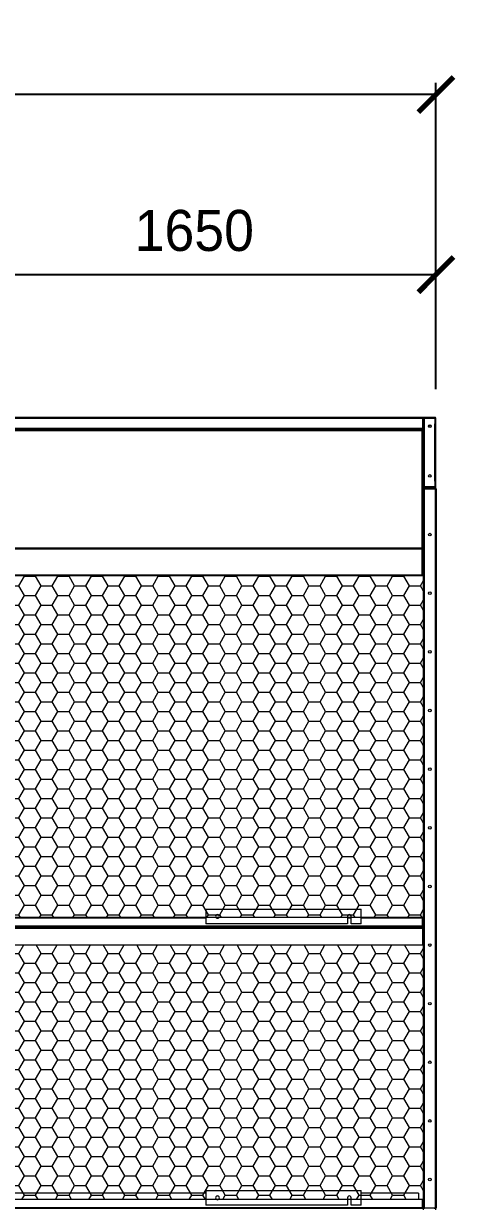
# Model space of a CAD drawing. Header units: millimetres. Extents: x 2458 to 31865, y 2044 to 22839.
# Drawn here: x 23402 to 24876, y 9279 to 13320 of the extents above; entities that cross this region are included whole.
import ezdxf

# ---------------------------------------------------------------- set-up
doc = ezdxf.new("R2010")
doc.units = ezdxf.units.MM
doc.layers.add('냉각탑_dim', color=1, linetype='Continuous')
doc.styles.add('HY울릉도L', font='')
doc.styles.get('HY울릉도L').set_extended_font_data('HY울릉도L')
doc.dimstyles.new('성지DIM', dxfattribs={"dimtxt": 3.5, "dimasz": 3, "dimexe": 1, "dimexo": 2.5, "dimgap": 2, "dimtad": 1, "dimdec": 0, "dimzin": 3, "dimdsep": 46, "dimtxsty": 'HY울릉도L', "dimblk": 'ARCHTICK', "dimcen": -2, "dimclrd": 256, "dimclre": 256, "dimclrt": 7, "dimadec": 0, "dimazin": 0, "dimtfac": 1, "dimtdec": 0, "dimtofl": 0, "dimtmove": 0, "dimatfit": 3, "dimfxl": 1, "dimtolj": 1, "dimtzin": 0, "dimlwe": -1, "dimarcsym": 0})
pattern_1 = [(0, (-388190.156, -77784.336), (57.15, 32.9955677), [38.1, -76.2]), (120, (-388190.156, -77784.336), (-57.15, 32.995568), [38.1, -76.2]), (60, (-388190.156, -77784.336), (1e-07, 65.9911357), [-76.2, 38.1])]

# ---------------------------------------------------------------- blocks, each defined once
blk = doc.blocks.new('_ArchTick')
at = {"color": 0, "linetype": 'ByBlock', "const_width": 0.15}
blk.add_lwpolyline([(-0.5, -0.5), (0.5, 0.5)], dxfattribs=at)
blk = doc.blocks.new('*D411')
at = {"layer": 'Defpoints', "color": 0, "transparency": 16777216}
for p in [(23159.3, 12463.9), (24809.3, 11974.4), (23159.3, 11770.3)]:
    blk.add_point(p, dxfattribs=at)
at = {"layer": '냉각탑_dim', "transparency": 16777216}
for p, q in [((23159.3, 11870.3), (23159.3, 12503.9)), ((24809.3, 12074.4), (24809.3, 12503.9))]:
    blk.add_line(p, q, dxfattribs=at)
at = {"layer": '냉각탑_dim', "lineweight": -2, "transparency": 16777216}
blk.add_line((24809.3, 12463.9), (23159.3, 12463.9), dxfattribs=at)
at = {"layer": '냉각탑_dim', "lineweight": -2, "transparency": 16777216, "xscale": 120, "yscale": 120, "zscale": 120, "rotation": 180}
blk.add_blockref('_ArchTick', (23159.3, 12463.9), dxfattribs=at)
at = {"layer": '냉각탑_dim', "lineweight": -2, "transparency": 16777216, "xscale": 120, "yscale": 120, "zscale": 120}
blk.add_blockref('_ArchTick', (24809.3, 12463.9), dxfattribs=at)
at = {"layer": '냉각탑_dim', "color": 7, "transparency": 16777216, "insert": (23984.3, 12613.9), "char_height": 140, "attachment_point": 5, "style": 'HY울릉도L'}
blk.add_mtext('\\A1;1650', dxfattribs=at)
blk = doc.blocks.new('*D414')
at = {"layer": 'Defpoints', "color": 0, "transparency": 16777216}
for p in [(21509.3, 13078.2), (21509.3, 11973.9), (24809.3, 11973.9)]:
    blk.add_point(p, dxfattribs=at)
at = {"layer": '냉각탑_dim', "transparency": 16777216}
for p, q in [((21509.3, 12073.9), (21509.3, 13118.2)), ((24809.3, 12073.9), (24809.3, 13118.2))]:
    blk.add_line(p, q, dxfattribs=at)
at = {"layer": '냉각탑_dim', "lineweight": -2, "transparency": 16777216}
blk.add_line((24809.3, 13078.2), (21509.3, 13078.2), dxfattribs=at)
at = {"layer": '냉각탑_dim', "lineweight": -2, "transparency": 16777216, "xscale": 120, "yscale": 120, "zscale": 120, "rotation": 180}
blk.add_blockref('_ArchTick', (21509.3, 13078.2), dxfattribs=at)
at = {"layer": '냉각탑_dim', "lineweight": -2, "transparency": 16777216, "xscale": 120, "yscale": 120, "zscale": 120}
blk.add_blockref('_ArchTick', (24809.3, 13078.2), dxfattribs=at)
at = {"layer": '냉각탑_dim', "color": 7, "transparency": 16777216, "insert": (23159.3, 13228.2), "char_height": 140, "attachment_point": 5, "style": 'HY울릉도L'}
blk.add_mtext('\\A1;3300', dxfattribs=at)
blk = doc.blocks.new('2')
at = {"lineweight": 20}
h = blk.add_hatch(dxfattribs=at)
h.set_pattern_fill('HONEY', scale=12)
h.set_pattern_definition(pattern_1)
h.paths.add_polyline_path([(21556.7, 11437.6), (21556.7, 10271), (24767.3, 10271), (24767.3, 11437.6)])
h = blk.add_hatch(dxfattribs=at)
h.set_pattern_fill('HONEY', scale=12)
h.set_pattern_definition(pattern_1)
h.paths.add_polyline_path([(21556.7, 10177.7), (21556.7, 9309.4), (24767.3, 9309.4), (24767.3, 10177.7)])
at = {"color": 7, "lineweight": 20}
for p, q in [((24763.6, 11973.9), (21555, 11973.9)), ((24761.9, 11977.3), (21556.7, 11977.3)), ((21555, 11940.7), (24763.6, 11940.7)), ((21555, 11937.3), (24763.6, 11937.3)), ((21556.7, 11935.3), (24761.9, 11935.3)), ((21556.7, 11931.9), (24761.9, 11931.9)), ((24728.7, 11935.7), (23515.3, 11935.7)), ((24767.3, 9282.1), (24767.3, 11804.3)), ((24770.1, 9280.7), (24770.1, 11739.3)), ((24808.1, 9280.7), (24808.1, 11733.9)), ((24810.9, 9280.7), (24810.9, 11733.9)), ((24767.3, 11530.9), (21556.7, 11530.9)), ((24767.3, 11527.7), (21556.7, 11527.7)), ((21548.5, 11437.6), (24767.3, 11437.6)), ((21551.3, 11440.1), (24767.3, 11440.1)), ((24023.7, 10269.4), (21554.9, 10269.4)), ((24023.7, 10271), (21559.3, 10271)), ((21554.7, 10242.3), (24763.9, 10242.3)), ((21554.7, 10235), (24763.9, 10235)), ((21556.1, 10239.3), (24762.5, 10239.3)), ((21556.1, 10237.6), (24762.5, 10237.6)), ((21554.7, 10177.7), (24763.9, 10177.7)), ((21554.7, 10177.6), (24763.9, 10177.6)), ((24763.9, 10177.4), (21554.7, 10177.4)), ((24023.7, 9309.4), (21554.9, 9309.4)), ((24023.7, 9331), (21559.3, 9331)), ((21554.7, 9282.3), (24763.9, 9282.3)), ((21556.1, 9279.3), (24762.5, 9279.3))]:
    blk.add_line(p, q, dxfattribs=at)
at = {"color": 7, "lineweight": 20, "ltscale": 0.000208336}
blk.add_line((24761.9, 11977.3), (24762.4, 11977.3), dxfattribs=at)
at = {"color": 7, "lineweight": 20, "ltscale": 2.9878e-05}
blk.add_line((24762, 11977.3), (24761.9, 11977.3), dxfattribs=at)
at = {"color": 7, "lineweight": 20, "ltscale": 1.24078e-05}
blk.add_line((24762, 11977.3), (24761.9, 11977.3), dxfattribs=at)
at = {"color": 7, "lineweight": 20, "ltscale": 7.39921e-06}
blk.add_line((24761.9, 11977.3), (24761.9, 11977.3), dxfattribs=at)
at = {"color": 7, "lineweight": 20, "ltscale": 1.55721e-05}
blk.add_line((24762.4, 11977.2), (24762.4, 11977.3), dxfattribs=at)
at = {"color": 7, "lineweight": 20, "ltscale": 0.000625116}
blk.add_line((24763.9, 11977.3), (24762.4, 11977.3), dxfattribs=at)
at = {"color": 7, "lineweight": 20, "ltscale": 0.001131}
blk.add_line((24763.6, 11976.6), (24763.6, 11973.9), dxfattribs=at)
at = {"color": 7, "lineweight": 20, "ltscale": 0.000414935}
for p, q in [((24763.6, 11975.6), (24764.3, 11976.3)), ((24766.3, 11976.3), (24765.6, 11975.6))]:
    blk.add_line(p, q, dxfattribs=at)
at = {"color": 7, "lineweight": 20, "ltscale": 0.013833}
blk.add_line((24763.6, 11973.9), (24763.6, 11940.7), dxfattribs=at)
at = {"color": 7, "lineweight": 20, "ltscale": 0.000708334}
blk.add_line((24763.6, 11973.9), (24765.3, 11973.9), dxfattribs=at)
at = {"color": 7, "lineweight": 20, "ltscale": 4.50677e-05}
blk.add_line((24764, 11977.3), (24763.9, 11977.3), dxfattribs=at)
at = {"color": 7, "lineweight": 20, "ltscale": 1.38381e-05}
blk.add_line((24764, 11977.3), (24763.9, 11977.3), dxfattribs=at)
at = {"color": 7, "lineweight": 20, "ltscale": 1.22548e-05}
blk.add_line((24763.9, 11977.3), (24763.9, 11977.3), dxfattribs=at)
at = {"color": 7, "lineweight": 20, "ltscale": 6.372e-06}
blk.add_line((24763.9, 11977.3), (24763.9, 11977.3), dxfattribs=at)
at = {"color": 7, "lineweight": 20, "ltscale": 1.23239e-05}
blk.add_line((24763.9, 11977.3), (24763.9, 11977.3), dxfattribs=at)
at = {"color": 7, "lineweight": 20, "ltscale": 0.000334243}
blk.add_line((24765, 11975.3), (24765.8, 11975.3), dxfattribs=at)
at = {"color": 7, "lineweight": 20, "ltscale": 0.014417}
blk.add_line((24765.3, 11939.3), (24765.3, 11973.9), dxfattribs=at)
at = {"color": 7, "lineweight": 20, "ltscale": 0.000125672}
blk.add_line((24765.5, 11975.3), (24765.8, 11975.3), dxfattribs=at)
at = {"color": 7, "lineweight": 20, "ltscale": 0.000547297}
blk.add_line((24765.6, 11976.6), (24765.6, 11975.3), dxfattribs=at)
at = {"color": 7, "lineweight": 20, "ltscale": 0.015}
blk.add_line((24765.8, 11975.3), (24765.8, 11939.3), dxfattribs=at)
at = {"color": 7, "lineweight": 20, "ltscale": 0.00062562}
blk.add_line((24767.3, 11973.9), (24765.8, 11973.9), dxfattribs=at)
at = {"color": 7, "lineweight": 20, "ltscale": 0.000331381}
blk.add_line((24766.5, 11976.1), (24767, 11975.6), dxfattribs=at)
at = {"color": 7, "lineweight": 20, "ltscale": 0.000379592}
blk.add_line((24766.9, 11975.6), (24767.8, 11975.6), dxfattribs=at)
at = {"color": 7, "lineweight": 20, "ltscale": 0.097167}
blk.add_line((24767.3, 11740.7), (24767.3, 11973.9), dxfattribs=at)
blk.add_line((24767.3, 11740.7), (24767.3, 11973.9), dxfattribs=at)
at = {"color": 7, "lineweight": 20, "ltscale": 0.000448698}
for p, q in [((24768, 11975.9), (24768.9, 11975.3)), ((24768, 11738.6), (24768.9, 11739.3))]:
    blk.add_line(p, q, dxfattribs=at)
at = {"color": 7, "lineweight": 20, "ltscale": 0.001002}
for p, q in [((24768.3, 11975.3), (24770.7, 11975.3)), ((24768.3, 11739.3), (24770.7, 11739.3))]:
    blk.add_line(p, q, dxfattribs=at)
at = {"color": 7, "lineweight": 20, "ltscale": 0.000832099}
blk.add_line((24770.7, 11977.3), (24768.7, 11977.3), dxfattribs=at)
at = {"color": 7, "lineweight": 20, "ltscale": 0.000271651}
blk.add_line((24768.7, 11977.3), (24768.7, 11976.6), dxfattribs=at)
at = {"color": 7, "lineweight": 20, "ltscale": 0.014667}
for p, q in [((24770.7, 11977.3), (24805.9, 11977.3)), ((24805.9, 11977.3), (24770.7, 11977.3)), ((24770.7, 11975.3), (24805.9, 11975.3)), ((24805.9, 11739.3), (24770.7, 11739.3)), ((24770.7, 11739.3), (24805.9, 11739.3)), ((24805.9, 11737.3), (24770.7, 11737.3))]:
    blk.add_line(p, q, dxfattribs=at)
at = {"color": 7, "lineweight": 20, "ltscale": 0.000375}
for p, q in [((24770.7, 11974.4), (24770.7, 11975.3)), ((24764.1, 11933.6), (24764.1, 11934.5)), ((24765.3, 11932.4), (24765.3, 11933.3)), ((24770.7, 11740.2), (24770.7, 11739.3)), ((24765.3, 11718.2), (24765.3, 11717.3)), ((24765.3, 9282.6), (24765.3, 9281.7))]:
    blk.add_line(p, q, dxfattribs=at)
at = {"color": 7, "lineweight": 20, "ltscale": 0.01525}
for p, q in [((24770.7, 11974.4), (24807.3, 11974.4)), ((24807.3, 11740.2), (24770.7, 11740.2))]:
    blk.add_line(p, q, dxfattribs=at)
at = {"color": 7, "lineweight": 20, "ltscale": 0.097583}
blk.add_line((24770.7, 11740.2), (24770.7, 11974.4), dxfattribs=at)
at = {"color": 7, "lineweight": 20, "ltscale": 0.000583263}
blk.add_line((24807.3, 11977.3), (24805.9, 11977.3), dxfattribs=at)
at = {"color": 7, "lineweight": 20, "ltscale": 0.000374085}
blk.add_line((24805.9, 11974.4), (24805.9, 11975.3), dxfattribs=at)
at = {"color": 7, "lineweight": 20, "ltscale": 0.000127061}
blk.add_line((24807.3, 11977.3), (24807.3, 11977), dxfattribs=at)
at = {"color": 7, "lineweight": 20, "ltscale": 0.007958}
for p, q in [((24807.3, 11955.3), (24807.3, 11974.4)), ((24807.3, 11740.2), (24807.3, 11759.3))]:
    blk.add_line(p, q, dxfattribs=at)
at = {"color": 7, "lineweight": 20, "ltscale": 0.006917}
for p, q in [((24807.3, 11957.3), (24807.3, 11973.9)), ((24809.3, 11957.3), (24809.3, 11973.9)), ((24807.3, 11740.7), (24807.3, 11757.3)), ((24809.3, 11740.7), (24809.3, 11757.3))]:
    blk.add_line(p, q, dxfattribs=at)
at = {"color": 7, "lineweight": 20, "ltscale": 0.00018978}
blk.add_line((24808.9, 11975.6), (24809.3, 11975.6), dxfattribs=at)
at = {"color": 7, "lineweight": 20, "ltscale": 0.000708455}
blk.add_line((24809.3, 11973.9), (24809.3, 11975.6), dxfattribs=at)
at = {"color": 7, "lineweight": 20, "ltscale": 5.44556e-06}
blk.add_line((23881.9, 11935.3), (23881.9, 11935.3), dxfattribs=at)
at = {"color": 7, "lineweight": 20, "ltscale": 9.52936e-06}
blk.add_line((23881.9, 11935.3), (23881.9, 11935.3), dxfattribs=at)
at = {"color": 7, "lineweight": 20, "ltscale": 5.46643e-06}
blk.add_line((23890.2, 11935.3), (23890.2, 11935.3), dxfattribs=at)
at = {"color": 7, "lineweight": 20, "ltscale": 9.52935e-06}
blk.add_line((23890.2, 11935.3), (23890.2, 11935.3), dxfattribs=at)
at = {"color": 7, "lineweight": 20, "ltscale": 0.00067235}
blk.add_line((24728.7, 11935.7), (24728.7, 11937.3), dxfattribs=at)
at = {"color": 7, "lineweight": 20, "ltscale": 0.000160787}
blk.add_line((24728.7, 11935.3), (24728.7, 11935.7), dxfattribs=at)
at = {"color": 7, "lineweight": 20, "ltscale": 1.33962e-05}
blk.add_line((24760.5, 11935.3), (24760.4, 11935.3), dxfattribs=at)
at = {"color": 7, "lineweight": 20, "ltscale": 9.52934e-06}
blk.add_line((24760.4, 11935.3), (24760.4, 11935.3), dxfattribs=at)
at = {"color": 7, "lineweight": 20, "ltscale": 0.000708462}
blk.add_line((24763.6, 11935.3), (24761.9, 11935.3), dxfattribs=at)
at = {"color": 7, "lineweight": 20, "ltscale": 0.001417}
for p, q in [((24761.9, 11931.9), (24761.9, 11935.3)), ((24761.9, 11931.9), (24765.3, 11931.9)), ((24763.6, 11940.7), (24763.6, 11937.3)), ((24809.3, 11759.3), (24805.9, 11759.3))]:
    blk.add_line(p, q, dxfattribs=at)
at = {"color": 7, "lineweight": 20, "ltscale": 0.000166667}
blk.add_line((24761.9, 11934.5), (24762.3, 11934.5), dxfattribs=at)
at = {"color": 7, "lineweight": 20, "ltscale": 0.142705}
for p, q in [((24761.9, 11437.6), (24761.9, 11931.9)), ((24765.3, 11440.1), (24765.3, 11931.9))]:
    blk.add_line(p, q, dxfattribs=at)
at = {"color": 7, "lineweight": 20, "ltscale": 0.00075}
blk.add_line((24762.3, 11934.5), (24764.1, 11934.5), dxfattribs=at)
at = {"color": 7, "lineweight": 20, "ltscale": 0.000833333}
for p, q in [((24765.3, 11933.6), (24763.3, 11933.6)), ((24765.3, 11931.9), (24763.3, 11931.9)), ((24809.3, 11957.3), (24807.3, 11957.3)), ((24809.3, 11955.3), (24807.3, 11955.3)), ((24809.3, 11757.3), (24807.3, 11757.3)), ((24809.3, 11757.3), (24807.3, 11757.3))]:
    blk.add_line(p, q, dxfattribs=at)
at = {"color": 7, "lineweight": 20, "ltscale": 0.000708333}
for p, q in [((24763.3, 11933.6), (24763.3, 11931.9)), ((24763.6, 11939.3), (24765.3, 11939.3)), ((24765.3, 11933.6), (24765.3, 11931.9)), ((23880.8, 10237.6), (23880.8, 10239.3)), ((23884.2, 10237.6), (23884.2, 10239.3)), ((23902.4, 10237.6), (23902.4, 10239.3)), ((23905.8, 10237.6), (23905.8, 10239.3)), ((24735.3, 10239.3), (24735.3, 10237.6)), ((24761.9, 10237.6), (24761.9, 10239.3))]:
    blk.add_line(p, q, dxfattribs=at)
at = {"color": 7, "lineweight": 20, "ltscale": 0.000874532}
blk.add_line((24763.6, 11937.4), (24763.6, 11935.3), dxfattribs=at)
at = {"color": 7, "lineweight": 20, "ltscale": 0.00083325}
blk.add_line((24765.6, 11937.3), (24763.6, 11937.3), dxfattribs=at)
at = {"color": 7, "lineweight": 20, "ltscale": 0.000333342}
blk.add_line((24763.6, 11935.3), (24763.6, 11934.5), dxfattribs=at)
at = {"color": 7, "lineweight": 20, "ltscale": 0.000708036}
blk.add_line((24763.6, 11935.3), (24765.3, 11935.3), dxfattribs=at)
at = {"color": 7, "lineweight": 20, "ltscale": 0.000208346}
blk.add_line((24765.3, 11939.3), (24765.8, 11939.3), dxfattribs=at)
at = {"color": 7, "lineweight": 20, "ltscale": 0.001543}
blk.add_line((24765.3, 11933.6), (24765.3, 11937.3), dxfattribs=at)
at = {"color": 7, "lineweight": 20, "ltscale": 1.27636e-06}
blk.add_line((24765.3, 11932.4), (24765.3, 11932.4), dxfattribs=at)
at = {"color": 7, "lineweight": 20, "ltscale": 0.000833337}
blk.add_line((24765.3, 11931.9), (24767.3, 11931.9), dxfattribs=at)
at = {"color": 7, "lineweight": 20, "ltscale": 0.000831268}
blk.add_line((24765.6, 11939.3), (24765.6, 11937.3), dxfattribs=at)
at = {"color": 7, "lineweight": 20, "ltscale": 0.000625612}
blk.add_line((24767.3, 11939.3), (24765.8, 11939.3), dxfattribs=at)
at = {"color": 7, "lineweight": 20, "ltscale": 0.081667}
for p, q in [((24805.9, 11759.3), (24805.9, 11955.3)), ((24809.3, 11759.3), (24809.3, 11955.3))]:
    blk.add_line(p, q, dxfattribs=at)
at = {"color": 7, "lineweight": 20, "ltscale": 0.000583333}
for p, q in [((24805.9, 11955.3), (24807.3, 11955.3)), ((24807.3, 11759.3), (24805.9, 11759.3)), ((24770.1, 9279.3), (24770.1, 9280.7)), ((24807.7, 9279.3), (24807.7, 9280.7))]:
    blk.add_line(p, q, dxfattribs=at)
at = {"color": 7, "lineweight": 20, "ltscale": 0.000832424}
blk.add_line((24809.3, 11955.3), (24809.3, 11957.3), dxfattribs=at)
at = {"color": 7, "lineweight": 20, "ltscale": 0.000833465}
blk.add_line((24767.3, 11804.3), (24765.3, 11804.3), dxfattribs=at)
at = {"color": 7, "lineweight": 20, "ltscale": 0.000832419}
blk.add_line((24809.3, 11757.3), (24809.3, 11759.3), dxfattribs=at)
at = {"color": 7, "lineweight": 20, "ltscale": 0.00337}
for p, q in [((24767.3, 11732.5), (24767.3, 11740.6)), ((24767.3, 9273.9), (24767.3, 9282))]:
    blk.add_line(p, q, dxfattribs=at)
at = {"color": 7, "lineweight": 20, "ltscale": 0.000912135}
for p, q in [((24767.9, 11733.9), (24770.1, 11733.9)), ((24770.1, 9280.7), (24767.9, 9280.7))]:
    blk.add_line(p, q, dxfattribs=at)
at = {"color": 7, "lineweight": 20, "ltscale": 0.000341711}
for p, q in [((24768.1, 11734.5), (24768.7, 11733.9)), ((24764.5, 10240.1), (24763.9, 10240.7)), ((24764.5, 9280.1), (24763.9, 9280.7)), ((24768.1, 9280.1), (24768.7, 9280.7))]:
    blk.add_line(p, q, dxfattribs=at)
at = {"color": 7, "lineweight": 20, "ltscale": 0.000583334}
for p, q in [((24770.1, 11735.3), (24770.1, 11733.9)), ((24807.7, 11735.3), (24807.7, 11733.9)), ((24765.3, 10242.1), (24763.9, 10242.1)), ((24765.3, 10234.8), (24763.9, 10234.8)), ((24765.3, 9282.1), (24763.9, 9282.1))]:
    blk.add_line(p, q, dxfattribs=at)
at = {"color": 7, "lineweight": 20, "ltscale": 0.015667}
for p, q in [((24807.7, 11735.3), (24770.1, 11735.3)), ((24807.7, 9279.3), (24770.1, 9279.3))]:
    blk.add_line(p, q, dxfattribs=at)
at = {"color": 7, "lineweight": 20, "ltscale": 0.015833}
for p, q in [((24770.1, 11733.9), (24808.1, 11733.9)), ((24770.1, 9280.7), (24808.1, 9280.7))]:
    blk.add_line(p, q, dxfattribs=at)
at = {"color": 7, "lineweight": 20, "ltscale": 0.000832722}
for p, q in [((24770.7, 11735.3), (24770.7, 11737.3)), ((24805.9, 11735.3), (24805.9, 11737.3))]:
    blk.add_line(p, q, dxfattribs=at)
at = {"color": 7, "lineweight": 20, "ltscale": 0.000374998}
blk.add_line((24805.9, 11739.3), (24805.9, 11740.2), dxfattribs=at)
at = {"color": 7, "lineweight": 20, "ltscale": 0.001167}
for p, q in [((24808.1, 11733.9), (24810.9, 11733.9)), ((24808.1, 9280.7), (24810.9, 9280.7))]:
    blk.add_line(p, q, dxfattribs=at)
at = {"color": 7, "lineweight": 20, "ltscale": 0.002832}
for p, q in [((24809.3, 11733.9), (24809.3, 11740.7)), ((24809.3, 9273.9), (24809.3, 9280.7))]:
    blk.add_line(p, q, dxfattribs=at)
at = {"color": 7, "lineweight": 20, "ltscale": 0.220833}
for p, q in [((24023.7, 10299.9), (24553.7, 10299.9)), ((24023.7, 9339.9), (24553.7, 9339.9))]:
    blk.add_line(p, q, dxfattribs=at)
at = {"color": 7, "lineweight": 20, "ltscale": 0.020754}
for p, q in [((24023.7, 10299.9), (24023.7, 10250.1)), ((24553.7, 10250.1), (24553.7, 10299.9)), ((24023.7, 9339.9), (24023.7, 9290.1)), ((24553.7, 9290.1), (24553.7, 9339.9))]:
    blk.add_line(p, q, dxfattribs=at)
at = {"color": 7, "lineweight": 20, "ltscale": 0.004285}
blk.add_line((24068.9, 10271), (24058.6, 10271), dxfattribs=at)
at = {"color": 7, "lineweight": 20, "ltscale": 0.002776}
blk.add_line((24067.1, 10269.4), (24060.4, 10269.4), dxfattribs=at)
at = {"color": 7, "lineweight": 20, "ltscale": 0.010377}
for p, q in [((24507.2, 10275), (24507.2, 10250.1)), ((24520.2, 10250.1), (24520.2, 10275)), ((24507.2, 9315), (24507.2, 9290.1)), ((24520.2, 9290.1), (24520.2, 9315))]:
    blk.add_line(p, q, dxfattribs=at)
at = {"color": 7, "lineweight": 20, "ltscale": 0.005417}
for p, q in [((24520.2, 10271), (24507.2, 10271)), ((24520.2, 10269.4), (24507.2, 10269.4)), ((24520.2, 9309.4), (24507.2, 9309.4))]:
    blk.add_line(p, q, dxfattribs=at)
at = {"color": 7, "lineweight": 20, "ltscale": 0.081917}
for p, q in [((24750.3, 10271), (24553.7, 10271)), ((24750.3, 9331), (24553.7, 9331))]:
    blk.add_line(p, q, dxfattribs=at)
at = {"color": 7, "lineweight": 20, "ltscale": 0.0875}
for p, q in [((24763.7, 10269.4), (24553.7, 10269.4)), ((24763.7, 9309.4), (24553.7, 9309.4))]:
    blk.add_line(p, q, dxfattribs=at)
at = {"color": 7, "lineweight": 20, "ltscale": 0.000666714}
blk.add_line((24750.3, 10271), (24750.3, 10269.4), dxfattribs=at)
at = {"color": 7, "lineweight": 20, "ltscale": 0.000666667}
blk.add_line((24765.3, 10271.3), (24763.7, 10271.3), dxfattribs=at)
at = {"color": 0, "lineweight": 20}
for p, q in [((24763.7, 10271.3), (24763.7, 10269.4)), ((24763.7, 10269.4), (24763.9, 10269.4))]:
    blk.add_line(p, q, dxfattribs=at)
at = {"color": 7, "lineweight": 20, "ltscale": 0.01129}
for p, q in [((24763.9, 10242.3), (24763.9, 10269.4)), ((24763.9, 9282.3), (24763.9, 9309.4))]:
    blk.add_line(p, q, dxfattribs=at)
at = {"color": 7, "lineweight": 20, "ltscale": 0.012167}
for p, q in [((24765.3, 10271.3), (24765.3, 10242.1)), ((24765.3, 10234.8), (24765.3, 10205.6))]:
    blk.add_line(p, q, dxfattribs=at)
at = {"color": 7, "lineweight": 20, "ltscale": 0.000976837}
blk.add_line((23686.8, 10239.3), (23688.4, 10237.6), dxfattribs=at)
at = {"color": 7, "lineweight": 20, "ltscale": 0.000977023}
for p, q in [((23687, 10239.3), (23688.6, 10237.6)), ((23694.1, 10239.3), (23695.7, 10237.6)), ((23709.3, 10237.6), (23707.6, 10239.3)), ((23735.2, 10239.3), (23736.8, 10237.6)), ((23757.5, 10237.6), (23755.9, 10239.3))]:
    blk.add_line(p, q, dxfattribs=at)
at = {"color": 7, "lineweight": 20, "ltscale": 0.000976955}
blk.add_line((23750.4, 10237.6), (23748.7, 10239.3), dxfattribs=at)
at = {"color": 7, "lineweight": 20, "ltscale": 0.201458}
for p, q in [((24507.2, 10250.1), (24023.7, 10250.1)), ((24507.2, 10249.9), (24023.7, 10249.9)), ((24507.2, 9290.1), (24023.7, 9290.1)), ((24507.2, 9289.9), (24023.7, 9289.9))]:
    blk.add_line(p, q, dxfattribs=at)
at = {"color": 7, "lineweight": 20, "ltscale": 7.26298e-05}
for p, q in [((24023.7, 10250.1), (24023.7, 10249.9)), ((24507.2, 10250.1), (24507.2, 10249.9)), ((24520.2, 10250.1), (24520.2, 10249.9)), ((24553.7, 10250.1), (24553.7, 10249.9)), ((24023.7, 9290.1), (24023.7, 9289.9)), ((24507.2, 9290.1), (24507.2, 9289.9)), ((24520.2, 9290.1), (24520.2, 9289.9)), ((24553.7, 9290.1), (24553.7, 9289.9))]:
    blk.add_line(p, q, dxfattribs=at)
at = {"color": 7, "lineweight": 20, "ltscale": 0.013958}
for p, q in [((24553.7, 10250.1), (24520.2, 10250.1)), ((24553.7, 10249.9), (24520.2, 10249.9)), ((24553.7, 9290.1), (24520.2, 9290.1)), ((24553.7, 9289.9), (24520.2, 9289.9))]:
    blk.add_line(p, q, dxfattribs=at)
at = {"color": 7, "lineweight": 20, "ltscale": 4.81672e-06}
blk.add_line((24762.5, 10237.6), (24762.5, 10237.6), dxfattribs=at)
at = {"color": 7, "lineweight": 20, "ltscale": 0.00080569}
blk.add_line((24763.3, 10239.4), (24763.3, 10237.5), dxfattribs=at)
at = {"color": 7, "lineweight": 20, "ltscale": 0.000967409}
for p, q in [((24763.9, 10240), (24763.9, 10242.3)), ((24763.9, 9280), (24763.9, 9282.3))]:
    blk.add_line(p, q, dxfattribs=at)
at = {"color": 7, "lineweight": 20, "ltscale": 0.000849957}
blk.add_line((24763.9, 10237.1), (24763.9, 10235), dxfattribs=at)
at = {"color": 7, "lineweight": 20, "ltscale": 0.000341712}
blk.add_line((24764.5, 10236.8), (24763.9, 10236.2), dxfattribs=at)
at = {"color": 7, "lineweight": 20, "ltscale": 0.023877}
blk.add_line((24763.9, 10235), (24763.9, 10177.7), dxfattribs=at)
at = {"color": 7, "lineweight": 20, "ltscale": 0.003042}
blk.add_line((24765.3, 10242.1), (24765.3, 10234.8), dxfattribs=at)
at = {"color": 7, "lineweight": 20, "ltscale": 0.000583335}
blk.add_line((24765.3, 10205.6), (24763.9, 10205.6), dxfattribs=at)
at = {"color": 7, "lineweight": 20, "ltscale": 5.81038e-05}
blk.add_line((24763.9, 10177.4), (24763.9, 10177.7), dxfattribs=at)
at = {"color": 7, "lineweight": 20, "ltscale": 0.002765}
blk.add_line((24067, 9309.4), (24060.4, 9309.4), dxfattribs=at)
at = {"color": 7, "lineweight": 20, "ltscale": 0.009}
blk.add_line((24750.3, 9331), (24750.3, 9309.4), dxfattribs=at)
at = {"color": 7, "lineweight": 20, "ltscale": 0.000882011}
blk.add_line((24763.3, 9279.4), (24763.3, 9277.3), dxfattribs=at)
at = {"color": 7, "lineweight": 20, "ltscale": 0.003208}
blk.add_line((24765.3, 9282.1), (24765.3, 9274.4), dxfattribs=at)
at = {"color": 7, "lineweight": 20, "ltscale": 0.000833304}
blk.add_line((24805.9, 9277.3), (24805.9, 9279.3), dxfattribs=at)
at = {"color": 0, "lineweight": 20, "elevation": 0}
for points in [[(21556.7, 11437.6), (24767.3, 11437.6), (24767.3, 10271), (21556.7, 10271)], [(21556.7, 10177.7), (24767.3, 10177.7), (24767.3, 9309.4), (21556.7, 9309.4)]]:
    blk.add_lwpolyline(points, close=True, dxfattribs=at)
at = {"color": 7, "lineweight": 20}
for centre in [(24788.3, 11947.3), (24788.3, 11777.3), (24788.3, 11577.3), (24788.3, 11377.3), (24788.3, 11377.3), (24788.3, 11177.3), (24788.3, 11177.3), (24788.3, 10977.3), (24788.3, 10777.3), (24788.3, 10577.3), (24788.3, 10377.3), (24788.3, 10177.3), (24788.3, 9977.3), (24788.3, 9777.3), (24788.3, 9577.3), (24788.3, 9377.3)]:
    blk.add_circle(centre, 4.5, dxfattribs=at)
for centre, radius, start, end in [((23883.9, 11973.9), 3.4, 89.1059, 90), ((23892.2, 11973.9), 3.4, 90, 90.8941), ((24761.9, 11973.9), 3.4, 0, 90), ((24762.4, 11973.9), 3.4, 24.3157, 90), ((24763.9, 11973.9), 3.4, 0.702, 90), ((24768.7, 11973.9), 3.4, 90, 134.9998), ((24770.7, 11973.9), 3.4, 90, 180), ((24770.7, 11973.9), 3.4, 90, 180), ((24805.9, 11973.9), 3.4, 0, 90), ((24805.9, 11973.9), 3.4, 0, 90), ((24805.9, 11973.9), 1.4, 20.9248, 90), ((24762.4, 11940.7), 3.4, 290.6601, 335.6839), ((24761.9, 11940.7), 3.4, 300, 335.6837), ((24761.9, 11940.7), 3.4, 359.7733, 0), ((24763.9, 11940.7), 3.4, 300, 335.6837), ((24762.4, 11940.7), 3.4, 359.8044, 0), ((24788.3, 11953.3), 4.5, 221.8143, 318.1832), ((24786.3, 11953.3), 3, 247.6973, 329.1521), ((24770.7, 11740.7), 3.4, 180, 217.0589), ((24770.7, 11740.7), 3.4, 180, 270), ((24770.1, 11732.5), 2.8, 90, 180), ((24805.9, 11740.7), 3.4, 270, 0), ((24805.9, 11740.7), 1.4, 270, 339.0626), ((24805.9, 11740.7), 1.4, 270, 339.0751), ((24806.5, 11732.5), 2.8, 30, 64.6233), ((24762.5, 10242.1), 2.8, 270, 0), ((24762.5, 10234.8), 2.8, 0, 90), ((24762.5, 9282.1), 2.8, 270, 0), ((24770.1, 9282.1), 2.8, 180, 270), ((24806.5, 9282.1), 2.8, 295.3767, 330)]:
    blk.add_arc(centre, radius, start, end, dxfattribs=at)
for centre, major_axis, ratio, start_param, end_param in [((24762.5, 11931.8), (-2.8, 0), 0.965926, 3.858864, 4.104144), ((24761.9, 11723.4), (3.4, 0), 0.087156, 0, 0.006877), ((24063.7, 10275), (6.5, 0), 0.996195, 0, 3.141593), ((24063.7, 10274.8), (6.5, 0), 0.996195, 0.013467, 3.128141), ((24063.7, 10275), (6.5, 0), 0.996195, 3.141593, 6.283185), ((24513.7, 10275), (6.5, 0), 0.996195, 0, 3.141593), ((24513.7, 10274.8), (6.5, 0), 0.996195, 0, 3.141593), ((24063.7, 9315), (6.5, 0), 0.996195, 0, 3.141593), ((24063.7, 9314.8), (6.5, 0), 0.996195, 0.013467, 3.128141), ((24063.7, 9315), (6.5, 0), 0.996195, 3.141593, 6.283185), ((24513.7, 9315), (6.5, 0), 0.996195, 0, 3.141593), ((24513.7, 9314.8), (6.5, 0), 0.996195, 0, 3.141593)]:
    blk.add_ellipse(centre, major_axis=major_axis, ratio=ratio, start_param=start_param, end_param=end_param, dxfattribs=at)
for points in [[(24763.6, 11976.6), (24763.3, 11976.8), (24763, 11977.1), (24762.6, 11977.2), (24762.3, 11977.3), (24761.9, 11977.3)], [(24765.6, 11976.6), (24765.3, 11976.8), (24765, 11977.1), (24764.6, 11977.2), (24764.3, 11977.3), (24763.9, 11977.3)], [(24767.9, 11733.9), (24767.7, 11733.6), (24767.5, 11733.3), (24767.4, 11733), (24767.3, 11732.8), (24767.3, 11732.5)], [(24763.9, 10240), (24763.6, 10239.7), (24763.4, 10239.5), (24763.1, 10239.4), (24762.8, 10239.3), (24762.5, 10239.3)], [(24763.9, 10237.1), (24763.6, 10237.3), (24763.4, 10237.4), (24763.1, 10237.5), (24762.8, 10237.6), (24762.5, 10237.6)], [(24763.9, 9280), (24763.6, 9279.7), (24763.4, 9279.5), (24763.1, 9279.4), (24762.8, 9279.3), (24762.5, 9279.3)], [(24767.9, 9280.7), (24767.7, 9280.9), (24767.5, 9281.2), (24767.4, 9281.5), (24767.3, 9281.8), (24767.3, 9282.1)]]:
    blk.add_open_spline(points, degree=5, dxfattribs=at)
for points, knots in [([(24768.3, 11975.3), (24768, 11975), (24767.7, 11974.8), (24767.5, 11974.5), (24767.4, 11974.2), (24767.3, 11974), (24767.3, 11973.9), (24767.3, 11973.9), (24767.3, 11973.9)], [0, 0, 0, 0, 0, 0, 4.644554, 4.644554, 4.644554, 5.125492, 5.125492, 5.125492, 5.125492, 5.125492, 5.125492]), ([(24767.3, 11804.3), (24767.3, 11804.4), (24767.3, 11804.5), (24767.2, 11804.6), (24766.9, 11804.8), (24766.5, 11805), (24766.1, 11805.2), (24765.7, 11805.3), (24765.3, 11805.5)], [0, 0, 0, 0, 0, 0, 2.029663, 2.029663, 2.029663, 5.473953, 5.473953, 5.473953, 5.473953, 5.473953, 5.473953]), ([(24768.3, 11739.3), (24768, 11739.5), (24767.7, 11739.8), (24767.5, 11740), (24767.4, 11740.3), (24767.3, 11740.6), (24767.3, 11740.6), (24767.3, 11740.6), (24767.3, 11740.7)], [0, 0, 0, 0, 0, 0, 4.644554, 4.644554, 4.644554, 5.125492, 5.125492, 5.125492, 5.125492, 5.125492, 5.125492])]:
    blk.add_open_spline(points, degree=5, knots=knots, dxfattribs=at)

msp = doc.modelspace()

# ---------------------------------------------------------------- block references
msp.add_blockref('2', (0, 0))

# ---------------------------------------------------------------- dimensions: what is measured, and where the dimension line sits
at = {"layer": '냉각탑_dim'}
for base, p1, p2, picture, middle in [((21509.3, 13078.2), (24809.3, 11973.9), (21509.3, 11973.9), '*D414', (23159.3, 13228.2)), ((23159.3, 12463.9), (24809.3, 11974.4), (23159.3, 11770.3), '*D411', (23984.3, 12613.9))]:
    dim = msp.add_linear_dim(base=base, p1=p1, p2=p2, dimstyle='성지DIM', override={"dimscale": 40}, dxfattribs=at)
    dim.commit()
    dim.dimension.update_dxf_attribs({"geometry": picture, "text_midpoint": middle})

doc.saveas('drawing.dxf')
